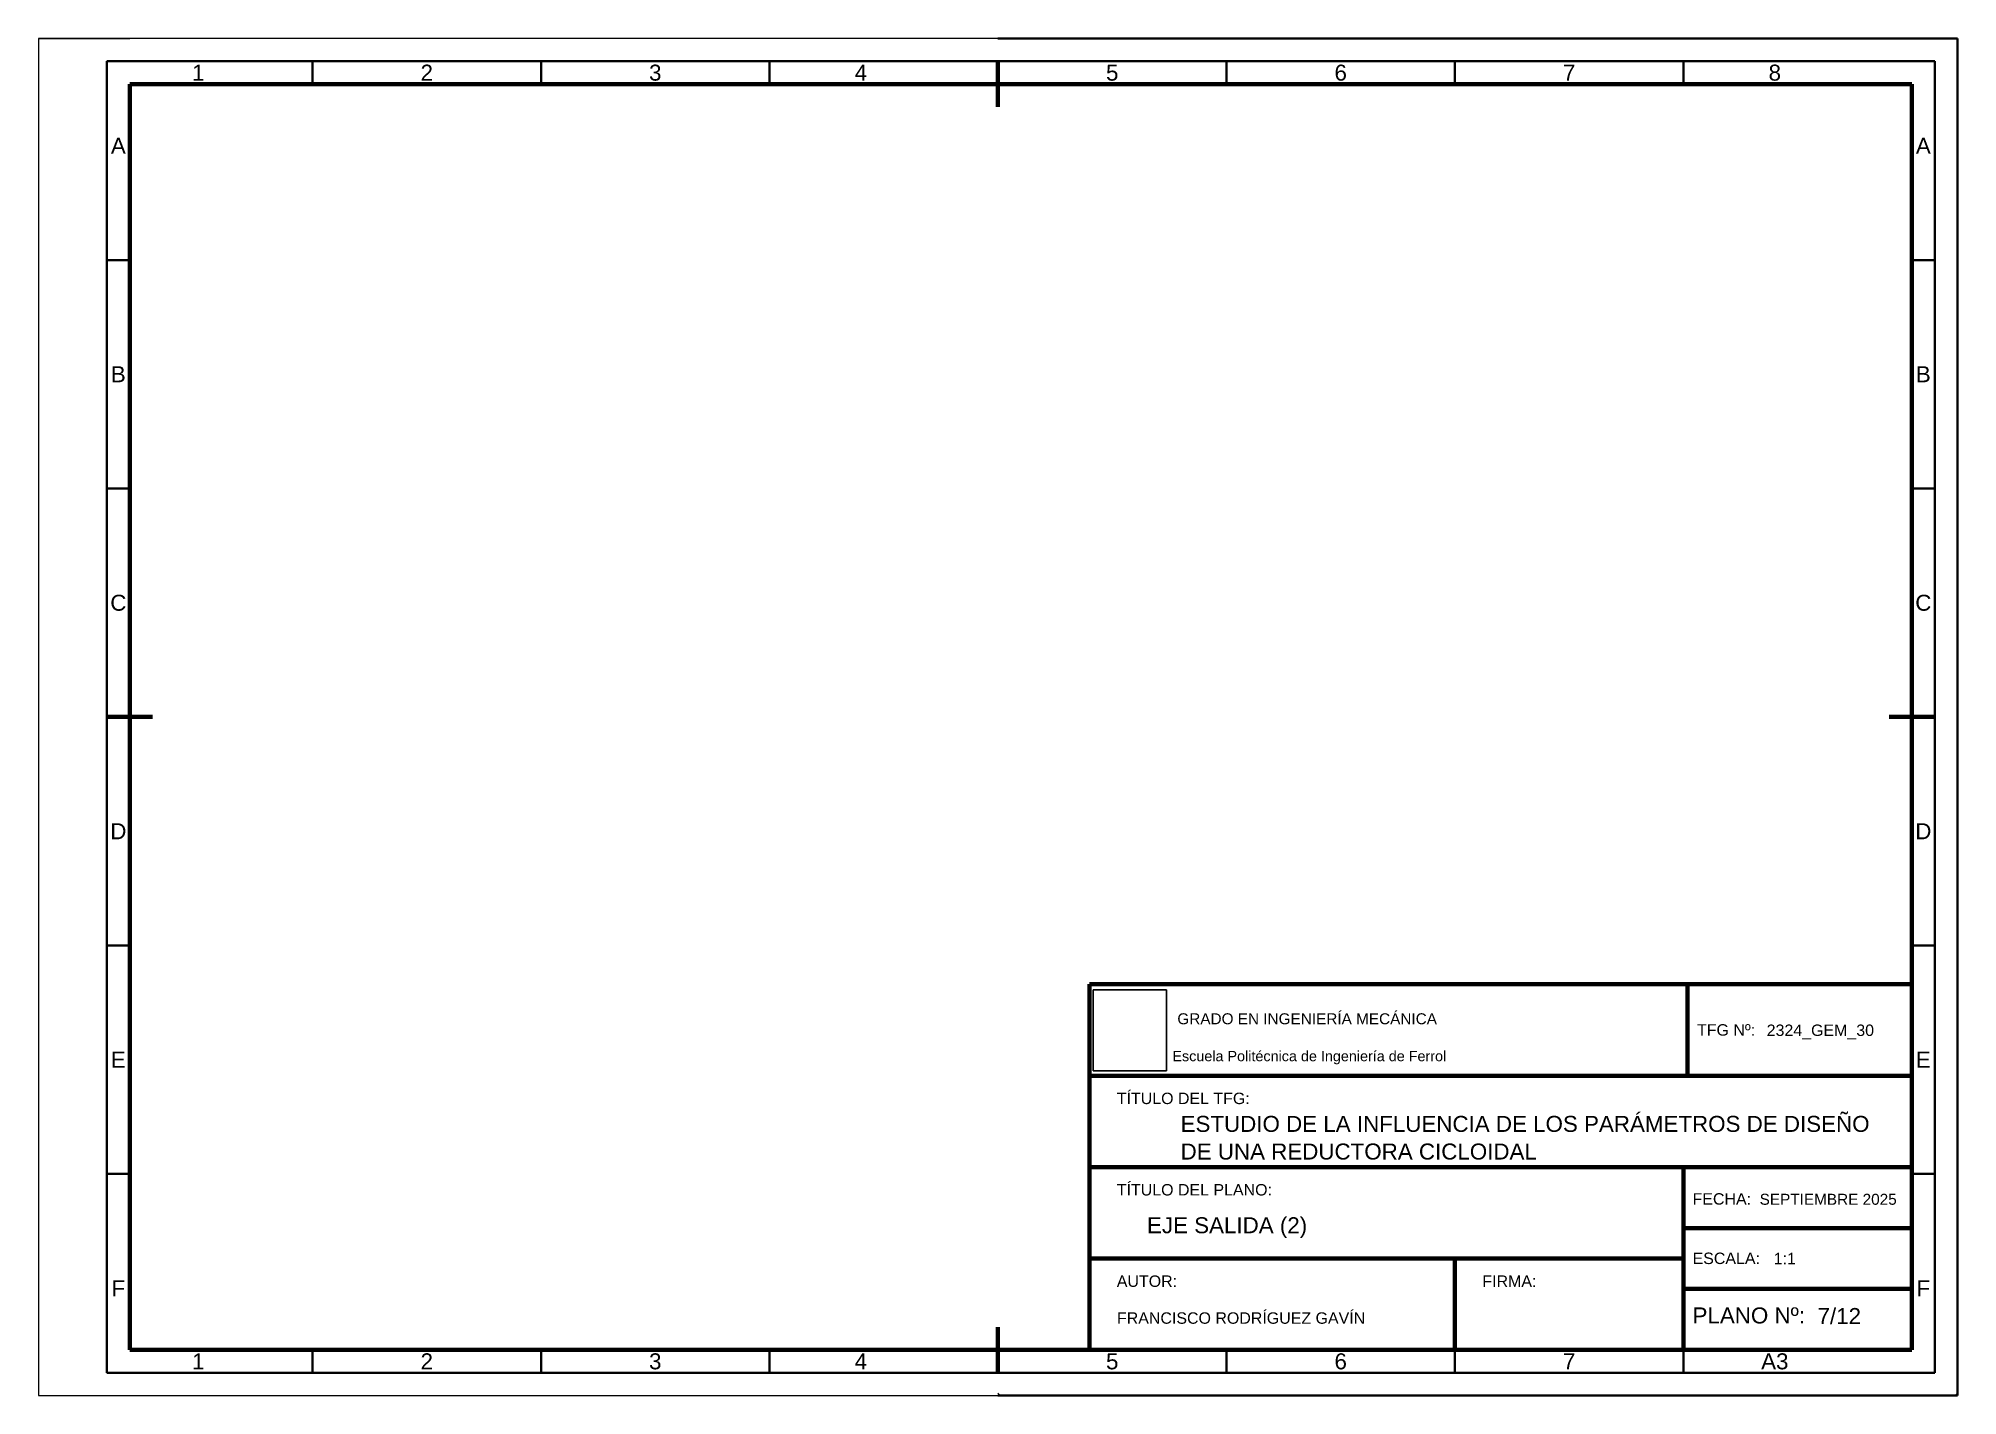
# Model space of a CAD drawing. Extents: x -9 to 411, y 72 to 369.
import ezdxf
from ezdxf.enums import TextEntityAlignment as Align

# ---------------------------------------------------------------- set-up
doc = ezdxf.new("R2010")
doc.units = 0
doc.layers.get('0').update_dxf_attribs({"linetype": 'CONTINUOUS'})
doc.styles.add('ARIAL', font='arial.ttf')
picture_1 = doc.add_image_def('image1.jpg', size_in_pixel=(2605, 2887))

msp = doc.modelspace()

# ---------------------------------------------------------------- linework, layer by layer
for p, q in [((-9.28, 368.77), (10.72, 368.77)), ((201.22, 71.77), (200.72, 72.27)), ((410.22, 71.77), (410.72, 72.27))]:
    msp.add_line(p, q)
at = {"lineweight": 35}
for p, q in [((410.72, 368.77), (200.72, 368.77)), ((410.72, 71.77), (410.72, 368.77)), ((5.72, 363.77), (5.72, 76.77)), ((405.72, 363.77), (5.72, 363.77)), ((50.72, 363.77), (50.72, 358.77)), ((100.72, 363.77), (100.72, 358.77)), ((150.72, 363.77), (150.72, 358.77)), ((250.72, 363.77), (250.72, 358.77)), ((300.72, 363.77), (300.72, 358.77)), ((350.72, 363.77), (350.72, 358.77)), ((405.72, 76.77), (405.72, 363.77)), ((5.72, 320.27), (10.72, 320.27)), ((405.72, 320.27), (400.72, 320.27)), ((5.72, 270.27), (10.72, 270.27)), ((405.72, 270.27), (400.72, 270.27)), ((5.72, 170.27), (10.72, 170.27)), ((405.72, 170.27), (400.72, 170.27)), ((5.72, 120.27), (10.72, 120.27)), ((405.72, 120.27), (400.72, 120.27)), ((50.72, 76.77), (50.72, 81.77)), ((100.72, 76.77), (100.72, 81.77)), ((150.72, 76.77), (150.72, 81.77)), ((250.72, 76.77), (250.72, 81.77)), ((300.72, 76.77), (300.72, 81.77)), ((350.72, 76.77), (350.72, 81.77)), ((405.72, 76.77), (5.72, 76.77)), ((200.72, 71.77), (410.72, 71.77))]:
    msp.add_line(p, q, dxfattribs=at)
at = {"lineweight": 70}
for p, q in [((200.72, 363.77), (200.72, 353.77)), ((10.72, 358.77), (10.72, 81.77)), ((400.72, 358.77), (10.72, 358.77)), ((400.72, 81.77), (400.72, 358.77)), ((5.72, 220.27), (15.72, 220.27)), ((405.72, 220.27), (395.72, 220.27)), ((220.72, 161.77), (400.72, 161.77)), ((220.72, 161.77), (220.72, 81.77)), ((351.58, 161.77), (351.58, 141.77)), ((220.72, 141.77), (400.72, 141.77)), ((220.72, 121.77), (400.72, 121.77)), ((350.72, 81.77), (350.72, 121.77)), ((350.72, 108.43), (400.72, 108.43)), ((220.72, 101.77), (350.72, 101.77)), ((300.72, 81.77), (300.72, 101.77)), ((350.72, 95.1), (400.72, 95.1)), ((200.72, 76.77), (200.72, 86.77)), ((10.72, 81.77), (400.72, 81.77))]:
    msp.add_line(p, q, dxfattribs=at)
at = {"lineweight": 20}
msp.add_lwpolyline([(-9.28, 71.77), (410.72, 71.77), (410.72, 368.77), (-9.28, 368.77)], close=True, dxfattribs=at)

# ---------------------------------------------------------------- texts
at = {"style": 'ARIAL'}
for s, p in [('1', (25.72, 361.27)), ('2', (75.72, 361.27)), ('3', (125.72, 361.27)), ('4', (170.72, 361.27)), ('5', (225.72, 361.27)), ('6', (275.72, 361.27)), ('7', (325.72, 361.27)), ('8', (370.72, 361.27)), ('A', (8.22, 345.27)), ('A', (403.22, 345.27)), ('B', (8.22, 295.27)), ('B', (403.22, 295.27)), ('C', (8.22, 245.27)), ('C', (403.22, 245.27)), ('D', (8.22, 195.27)), ('D', (403.22, 195.27)), ('E', (8.22, 145.27)), ('E', (403.22, 145.27)), ('F', (8.22, 95.27)), ('F', (403.22, 95.27)), ('1', (25.72, 79.27)), ('2', (75.72, 79.27)), ('3', (125.72, 79.27)), ('4', (170.72, 79.27)), ('5', (225.72, 79.27)), ('6', (275.72, 79.27)), ('7', (325.72, 79.27)), ('A3', (370.72, 79.27))]:
    msp.add_text(s, height=3.5, dxfattribs=at).set_placement(p, align=Align.MIDDLE_CENTER)
for s, height, p in [('GRADO EN INGENIERÍA MECÁNICA', 2.4, (239.97, 153.03)), ('2324_GEM_30', 2.5, (368.94, 150.47)), ('Escuela Politécnica de Ingeniería de Ferrol', 2.25, (238.89, 144.94)), ('TÍTULO DEL TFG:', 2.5, (226.72, 135.56)), ('ESTUDIO DE LA INFLUENCIA DE LOS PARÁMETROS DE DISEÑO', 3.5, (240.68, 129.48)), ('DE UNA REDUCTORA CICLOIDAL', 3.5, (240.68, 123.43)), ('TÍTULO DEL PLANO:', 2.5, (226.72, 115.56)), ('FECHA: ', 2.5, (352.72, 113.56)), ('SEPTIEMBRE 2025', 2.4, (367.4, 113.53)), ('EJE SALIDA (2)', 3.5, (233.33, 107.3)), ('ESCALA:', 2.5, (352.72, 100.56)), ('1:1', 2.5, (370.48, 100.52)), ('AUTOR:', 2.5, (226.72, 95.56)), ('FIRMA:', 2.5, (306.72, 95.56)), ('FRANCISCO RODRÍGUEZ GAVÍN', 2.5, (226.76, 87.49)), ('PLANO Nº: ', 3.5, (352.72, 87.56)), ('7/12', 3.5, (380.07, 87.43))]:
    msp.add_text(s, height=height, dxfattribs=at).set_placement(p)
msp.add_text('TFG Nº:', height=2.5, dxfattribs=at).set_placement((360.06, 150.54), align=Align.CENTER)

# ---------------------------------------------------------------- pictures from other files: only their frames are drawn
at = {"color": 7, "true_color": 0xfafafa}
image = msp.add_image(picture_1, insert=(221.57, 142.87), size_in_units=(16, 17.73), dxfattribs=at)
image.dxf.flags = 7

doc.saveas('drawing.dxf')
